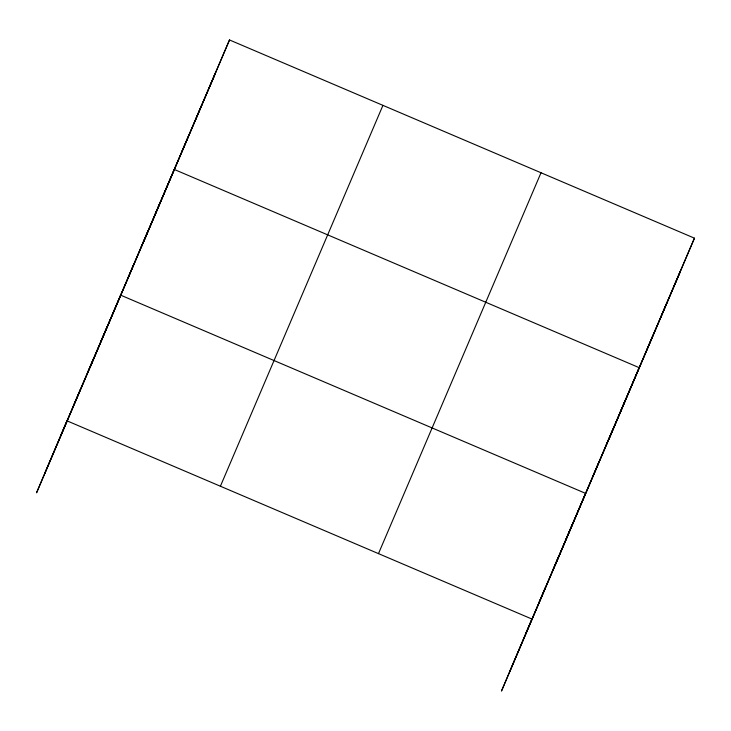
<?xml version="1.0" encoding="UTF-8"?>
<svg xmlns="http://www.w3.org/2000/svg" width="731" height="731" viewBox="0 0 731 731"><rect width="100%" height="100%" fill="white"/><g stroke="black" fill="none" stroke-linecap="round" stroke-linejoin="round"><path stroke-width="1.1" d="M74.069 404.344L80.383 389.395M87.473 372.92L93.787 357.971M100.887 341.496L107.201 326.547M90.187 367.145L120.606 295.132L585.549 493.352L555.131 565.365M127.706 278.648L134.011 263.708M141.11 247.233L147.424 232.284M154.524 215.809L160.829 200.861M143.824 241.458L174.243 169.446L639.186 367.666L608.768 439.678M181.745 152.011L188.059 137.072M195.561 119.637L201.875 104.697M209.377 87.263L215.691 72.323M229.507 39.949L36.55 492.831L66.969 420.818L531.912 619.038L501.493 691.051L694.45 238.169L229.507 39.949L60.655 435.758M539.012 602.563L545.326 587.614M552.417 571.139L558.731 556.2M565.831 539.725L572.145 524.776M592.649 476.877L598.963 461.928M606.054 445.453L612.368 430.513M619.468 414.029L625.782 399.089M646.688 350.24L653.002 335.291M660.504 317.866L666.818 302.917M674.32 285.492L680.634 270.543M44.509 473.999L215.234 73.721M220.406 486.234L382.934 105.365M378.484 553.623L541.013 172.754M525.607 633.987L694.45 238.169M509.452 672.218L680.177 271.95"/></g></svg>
